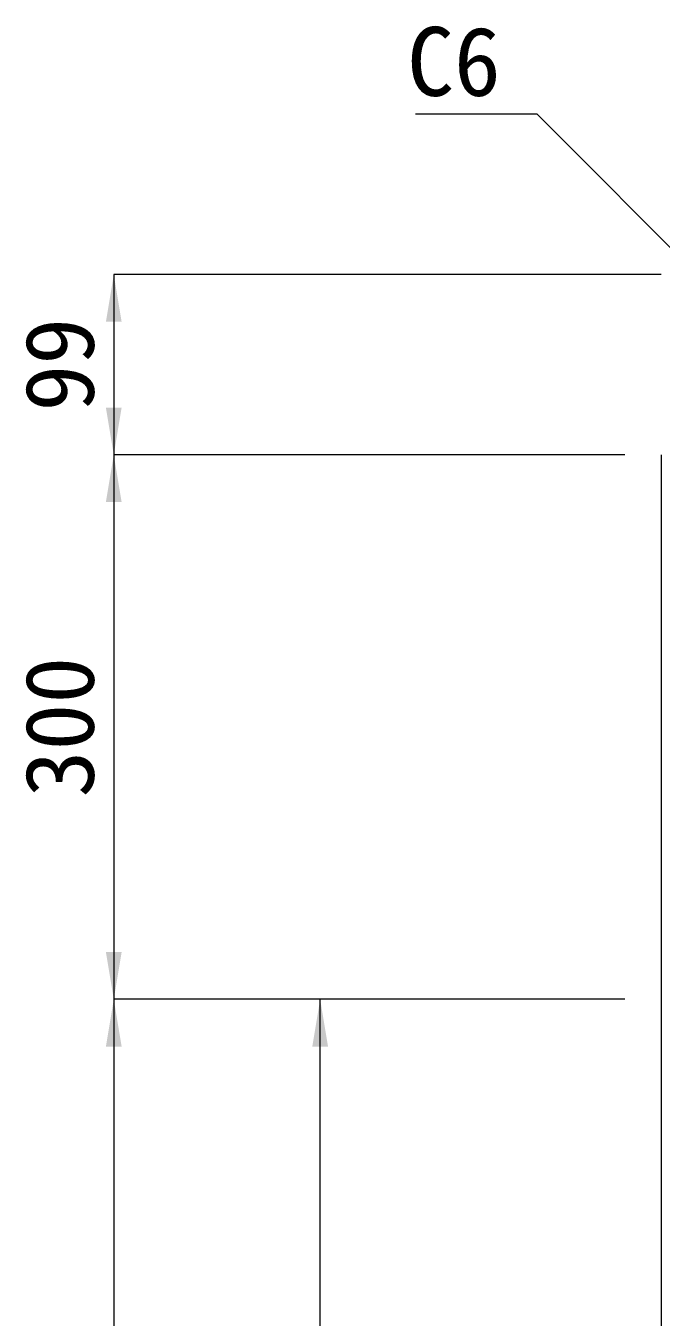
# Model space of a CAD drawing. Units: millimetres at full size, sheet at 1:40. Extents: x 69750 to 116230, y -28801 to 513.
# Drawn here: x 86997 to 87347, y -18210 to -17499 of the extents above; entities that cross this region are included whole.
import ezdxf
from ezdxf.enums import TextEntityAlignment as Align

# ---------------------------------------------------------------- set-up
doc = ezdxf.new("R2010")
doc.units = ezdxf.units.MM
doc.header["$LTSCALE"] = 40
for name, color, linetype, lineweight in [('寸法線', 7, 'Continuous', 9), ('引出線', 4, 'Continuous', 9), ('本体', 7, 'Continuous', 20)]:
    doc.layers.add(name, color=color, linetype=linetype, lineweight=lineweight)
doc.styles.add('ＭＳ ゴシック', font='')
doc.styles.get('ＭＳ ゴシック').set_extended_font_data('MS Gothic')

# ---------------------------------------------------------------- blocks, each defined once
blk = doc.blocks.new('filled_arrow')
at = {"color": 0, "linetype": 'Continuous', "lineweight": -2}
blk.add_solid([(7.5, 1.25), (0, 0), (7.5, -1.25)], dxfattribs=at)

msp = doc.modelspace()

# ---------------------------------------------------------------- linework, layer by layer
at = {"layer": '寸法線'}
for p, q in [((87045.35, -17635.88), (87045.35, -17735.18)), ((87347.32, -17635.88), (87045.35, -17635.88)), ((87327.33, -17735.18), (87045.35, -17735.18)), ((87045.35, -17735.18), (87045.35, -18035.18)), ((87327.33, -17735.18), (87045.35, -17735.18)), ((87327.32, -18035.18), (87045.35, -18035.18)), ((87045.35, -18035.18), (87045.35, -18585.18)), ((87327.32, -18035.18), (87045.35, -18035.18)), ((87159.2, -18485.18), (87159.2, -18035.18)), ((87327.32, -18035.18), (87159.2, -18035.18))]:
    msp.add_line(p, q, dxfattribs=at)
at = {"layer": '引出線'}
msp.add_lwpolyline([(87370.33, -17638.94), (87278.83, -17547.44), (87211.72, -17547.44)], dxfattribs=at)
at = {"layer": '本体'}
msp.add_line((87347.32, -17735.18), (87347.33, -18585.18), dxfattribs=at)

# ---------------------------------------------------------------- block references
at = {"layer": '寸法線', "xscale": 3.47, "yscale": 3.47}
for p, rotation in [((87045.35, -17635.88), 270), ((87045.35, -17735.18), 90), ((87045.35, -17735.18), 270), ((87045.35, -18035.18), 90), ((87045.35, -18035.18), 270), ((87159.2, -18035.18), 270)]:
    msp.add_blockref('filled_arrow', p, dxfattribs=dict(at, rotation=rotation))

# ---------------------------------------------------------------- texts
at = {"layer": '寸法線', "style": 'ＭＳ ゴシック'}
for s, p in [('99', (87015.35, -17685.53)), ('300', (87015.35, -17885.18))]:
    msp.add_text(s, height=37.98, rotation=90, dxfattribs=at).set_placement(p, align=Align.MIDDLE_CENTER)
at = {"layer": '引出線', "style": 'ＭＳ ゴシック'}
msp.add_text('C6', height=37.98, dxfattribs=at).set_placement((87258.83, -17499.44), align=Align.TOP_RIGHT)

doc.saveas('drawing.dxf')
